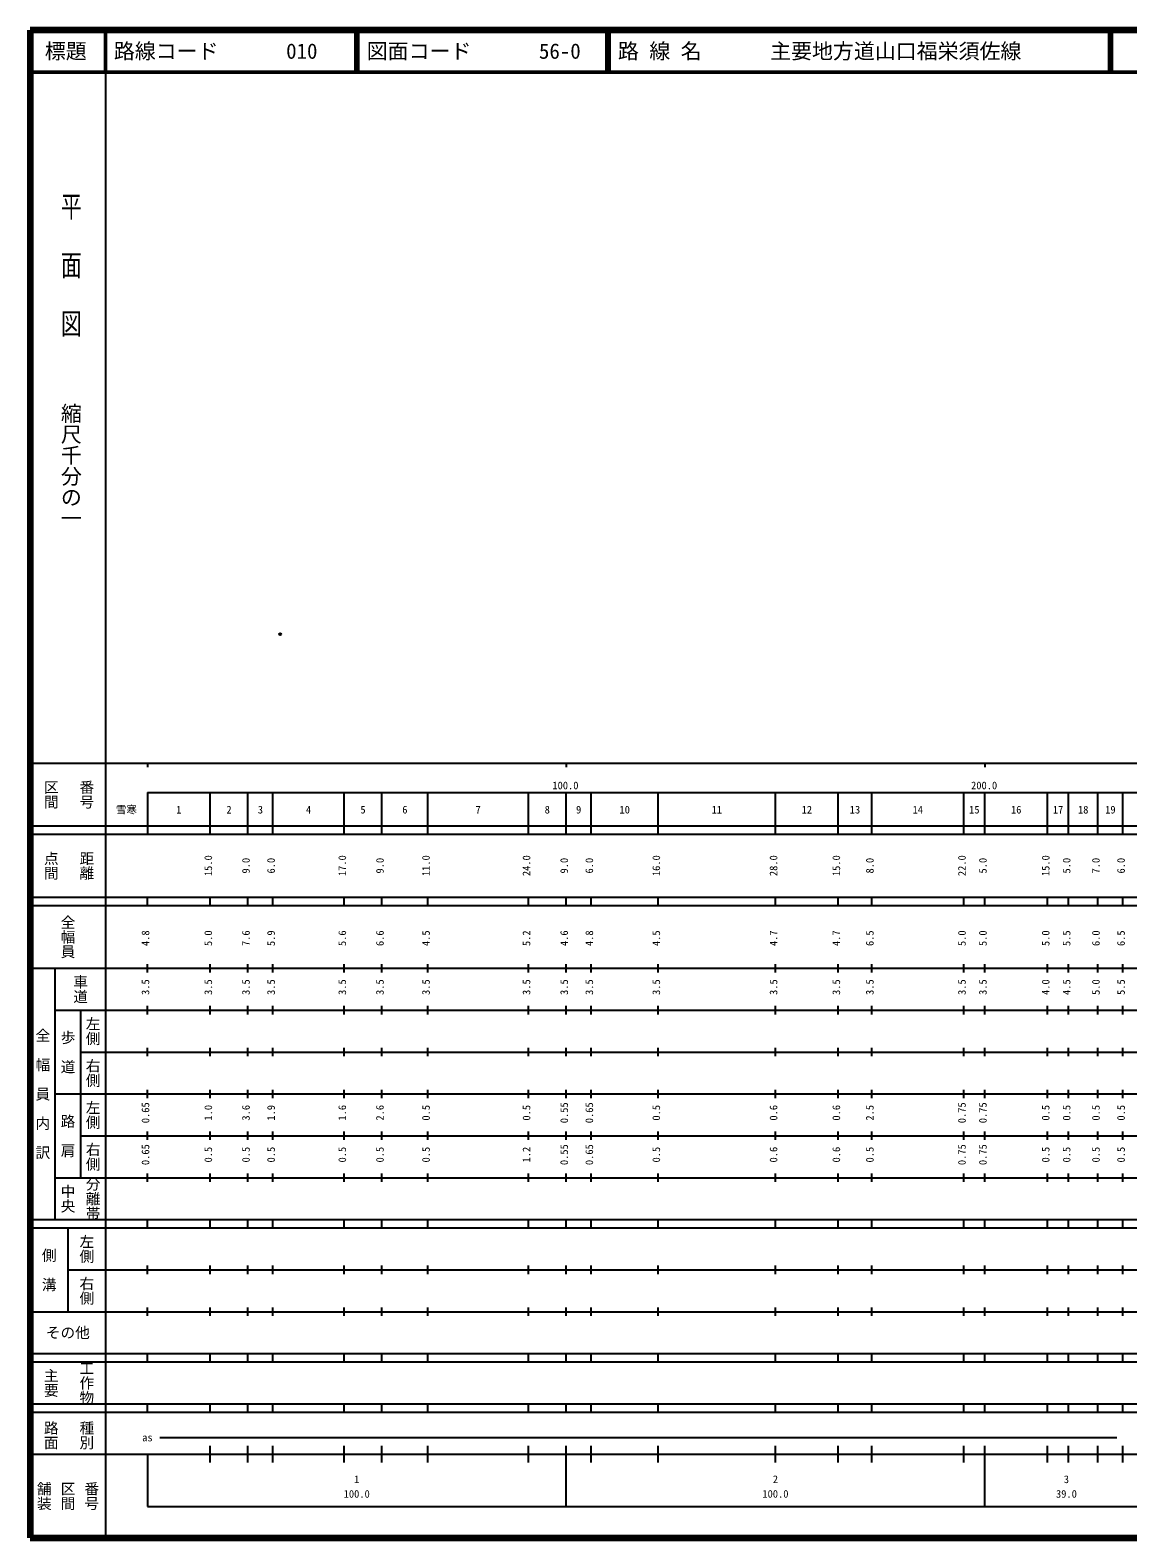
# Model space of a CAD drawing. Units: millimetres on the paper. Extents: x 40 to 680, y 20 to 380.
# Drawn here: x 40 to 302.2, y 20 to 380 of the extents above; entities that cross this region are included whole.
import ezdxf
from ezdxf.enums import TextEntityAlignment as Align

# ---------------------------------------------------------------- set-up
doc = ezdxf.new("R2010")
doc.units = ezdxf.units.MM
doc.header["$PDMODE"] = 32
doc.header["$PDSIZE"] = 0.5
doc.layers.add('M-OTRS', color=6, linetype='Continuous')
doc.layers.add('M-TTL-TXT', color=7, linetype='Continuous')
for name, color, linetype, lineweight in [('M-TTL', 2, 'Continuous', 140), ('M-TTL-BAND', 7, 'Continuous', 25), ('M-TTL-LINE', 7, 'Continuous', 50)]:
    doc.layers.add(name, color=color, linetype=linetype, lineweight=lineweight)
doc.styles.add('@ＭＳ ゴシック', font='')
doc.styles.add('ＭＳ ゴシック', font='')
doc.styles.get('@ＭＳ ゴシック').set_extended_font_data('@MS Gothic')
doc.styles.get('ＭＳ ゴシック').set_extended_font_data('MS Gothic')

msp = doc.modelspace()

# ---------------------------------------------------------------- linework, layer by layer
at = {"layer": 'M-OTRS'}
msp.add_point((99.728, 235.792), dxfattribs=at)
at = {"layer": 'M-TTL'}
for p, q in [((40, 380), (40, 20)), ((680, 380), (40, 380)), ((40, 20), (680, 20))]:
    msp.add_line(p, q, dxfattribs=at)
at = {"layer": 'M-TTL-BAND'}
for p, q in [((58, 370), (58, 20)), ((40, 205), (579, 205)), ((68, 205), (68, 204)), ((168, 205), (168, 204)), ((268, 205), (268, 204)), ((68, 198), (579, 198)), ((68, 198), (68, 188)), ((83, 188), (83, 198)), ((92, 188), (92, 198)), ((98, 188), (98, 198)), ((115, 188), (115, 198)), ((124, 188), (124, 198)), ((135, 188), (135, 198)), ((159, 188), (159, 198)), ((168, 188), (168, 198)), ((174, 188), (174, 198)), ((190, 188), (190, 198)), ((218, 188), (218, 198)), ((233, 188), (233, 198)), ((241, 188), (241, 198)), ((263, 188), (263, 198)), ((268, 188), (268, 198)), ((283, 188), (283, 198)), ((288, 188), (288, 198)), ((295, 188), (295, 198)), ((301, 188), (301, 198)), ((40, 190), (579, 190)), ((40, 188), (579, 188)), ((40, 173), (579, 173)), ((68, 171), (68, 173)), ((83, 171), (83, 173)), ((92, 171), (92, 173)), ((98, 171), (98, 173)), ((115, 171), (115, 173)), ((124, 171), (124, 173)), ((135, 171), (135, 173)), ((159, 171), (159, 173)), ((168, 171), (168, 173)), ((174, 171), (174, 173)), ((190, 171), (190, 173)), ((218, 171), (218, 173)), ((233, 171), (233, 173)), ((241, 171), (241, 173)), ((263, 171), (263, 173)), ((268, 171), (268, 173)), ((283, 171), (283, 173)), ((288, 171), (288, 173)), ((295, 171), (295, 173)), ((301, 171), (301, 173)), ((40, 171), (579, 171)), ((40, 156), (579, 156)), ((46, 96), (46, 156)), ((68, 155), (68, 157)), ((83, 155), (83, 157)), ((92, 155), (92, 157)), ((98, 155), (98, 157)), ((115, 155), (115, 157)), ((124, 155), (124, 157)), ((135, 155), (135, 157)), ((159, 155), (159, 157)), ((168, 155), (168, 157)), ((174, 155), (174, 157)), ((190, 155), (190, 157)), ((218, 155), (218, 157)), ((233, 155), (233, 157)), ((241, 155), (241, 157)), ((263, 155), (263, 157)), ((268, 155), (268, 157)), ((283, 155), (283, 157)), ((288, 155), (288, 157)), ((295, 155), (295, 157)), ((301, 155), (301, 157)), ((46, 146), (579, 146)), ((52, 146), (52, 106)), ((68, 145), (68, 147)), ((83, 145), (83, 147)), ((92, 145), (92, 147)), ((98, 145), (98, 147)), ((115, 145), (115, 147)), ((124, 145), (124, 147)), ((135, 145), (135, 147)), ((159, 145), (159, 147)), ((168, 145), (168, 147)), ((174, 145), (174, 147)), ((190, 145), (190, 147)), ((218, 145), (218, 147)), ((233, 145), (233, 147)), ((241, 145), (241, 147)), ((263, 145), (263, 147)), ((268, 145), (268, 147)), ((283, 145), (283, 147)), ((288, 145), (288, 147)), ((295, 145), (295, 147)), ((301, 145), (301, 147)), ((68, 135), (68, 137)), ((83, 135), (83, 137)), ((92, 135), (92, 137)), ((98, 135), (98, 137)), ((115, 135), (115, 137)), ((124, 135), (124, 137)), ((135, 135), (135, 137)), ((159, 135), (159, 137)), ((168, 135), (168, 137)), ((174, 135), (174, 137)), ((190, 135), (190, 137)), ((218, 135), (218, 137)), ((233, 135), (233, 137)), ((241, 135), (241, 137)), ((263, 135), (263, 137)), ((268, 135), (268, 137)), ((283, 135), (283, 137)), ((288, 135), (288, 137)), ((295, 135), (295, 137)), ((301, 135), (301, 137)), ((52, 136), (579, 136)), ((46, 126), (579, 126)), ((68, 125), (68, 127)), ((83, 125), (83, 127)), ((92, 125), (92, 127)), ((98, 125), (98, 127)), ((115, 125), (115, 127)), ((124, 125), (124, 127)), ((135, 125), (135, 127)), ((159, 125), (159, 127)), ((168, 125), (168, 127)), ((174, 125), (174, 127)), ((190, 125), (190, 127)), ((218, 125), (218, 127)), ((233, 125), (233, 127)), ((241, 125), (241, 127)), ((263, 125), (263, 127)), ((268, 125), (268, 127)), ((283, 125), (283, 127)), ((288, 125), (288, 127)), ((295, 125), (295, 127)), ((301, 125), (301, 127)), ((52, 116), (579, 116)), ((68, 115), (68, 117)), ((83, 115), (83, 117)), ((92, 115), (92, 117)), ((98, 115), (98, 117)), ((115, 115), (115, 117)), ((124, 115), (124, 117)), ((135, 115), (135, 117)), ((159, 115), (159, 117)), ((168, 115), (168, 117)), ((174, 115), (174, 117)), ((190, 115), (190, 117)), ((218, 115), (218, 117)), ((233, 115), (233, 117)), ((241, 115), (241, 117)), ((263, 115), (263, 117)), ((268, 115), (268, 117)), ((283, 115), (283, 117)), ((288, 115), (288, 117)), ((295, 115), (295, 117)), ((301, 115), (301, 117)), ((46, 106), (579, 106)), ((68, 105), (68, 107)), ((83, 105), (83, 107)), ((92, 105), (92, 107)), ((98, 105), (98, 107)), ((115, 105), (115, 107)), ((124, 105), (124, 107)), ((135, 105), (135, 107)), ((159, 105), (159, 107)), ((168, 105), (168, 107)), ((174, 105), (174, 107)), ((190, 105), (190, 107)), ((218, 105), (218, 107)), ((233, 105), (233, 107)), ((241, 105), (241, 107)), ((263, 105), (263, 107)), ((268, 105), (268, 107)), ((283, 105), (283, 107)), ((288, 105), (288, 107)), ((295, 105), (295, 107)), ((301, 105), (301, 107)), ((40, 96), (579, 96)), ((40, 94), (579, 94)), ((49, 94), (49, 74)), ((68, 94), (68, 96)), ((83, 94), (83, 96)), ((92, 94), (92, 96)), ((98, 94), (98, 96)), ((115, 94), (115, 96)), ((124, 94), (124, 96)), ((135, 94), (135, 96)), ((159, 94), (159, 96)), ((168, 94), (168, 96)), ((174, 94), (174, 96)), ((190, 94), (190, 96)), ((218, 94), (218, 96)), ((233, 94), (233, 96)), ((241, 94), (241, 96)), ((263, 94), (263, 96)), ((268, 94), (268, 96)), ((283, 94), (283, 96)), ((288, 94), (288, 96)), ((295, 94), (295, 96)), ((301, 94), (301, 96)), ((49, 84), (579, 84)), ((68, 83), (68, 85)), ((83, 83), (83, 85)), ((92, 83), (92, 85)), ((98, 83), (98, 85)), ((115, 83), (115, 85)), ((124, 83), (124, 85)), ((135, 83), (135, 85)), ((159, 83), (159, 85)), ((168, 83), (168, 85)), ((174, 83), (174, 85)), ((190, 83), (190, 85)), ((218, 83), (218, 85)), ((233, 83), (233, 85)), ((241, 83), (241, 85)), ((263, 83), (263, 85)), ((268, 83), (268, 85)), ((283, 83), (283, 85)), ((288, 83), (288, 85)), ((295, 83), (295, 85)), ((301, 83), (301, 85)), ((40, 74), (579, 74)), ((68, 73), (68, 75)), ((83, 73), (83, 75)), ((92, 73), (92, 75)), ((98, 73), (98, 75)), ((115, 73), (115, 75)), ((124, 73), (124, 75)), ((135, 73), (135, 75)), ((159, 73), (159, 75)), ((168, 73), (168, 75)), ((174, 73), (174, 75)), ((190, 73), (190, 75)), ((218, 73), (218, 75)), ((233, 73), (233, 75)), ((241, 73), (241, 75)), ((263, 73), (263, 75)), ((268, 73), (268, 75)), ((283, 73), (283, 75)), ((288, 73), (288, 75)), ((295, 73), (295, 75)), ((301, 73), (301, 75)), ((40, 64), (579, 64)), ((40, 62), (579, 62)), ((68, 62), (68, 64)), ((83, 62), (83, 64)), ((92, 62), (92, 64)), ((98, 62), (98, 64)), ((115, 62), (115, 64)), ((124, 62), (124, 64)), ((135, 62), (135, 64)), ((159, 62), (159, 64)), ((168, 62), (168, 64)), ((174, 62), (174, 64)), ((190, 62), (190, 64)), ((218, 62), (218, 64)), ((233, 62), (233, 64)), ((241, 62), (241, 64)), ((263, 62), (263, 64)), ((268, 62), (268, 64)), ((283, 62), (283, 64)), ((288, 62), (288, 64)), ((295, 62), (295, 64)), ((301, 62), (301, 64)), ((40, 52), (579, 52)), ((68, 50), (68, 52)), ((83, 50), (83, 52)), ((92, 50), (92, 52)), ((98, 50), (98, 52)), ((115, 50), (115, 52)), ((124, 50), (124, 52)), ((135, 50), (135, 52)), ((159, 50), (159, 52)), ((168, 50), (168, 52)), ((174, 50), (174, 52)), ((190, 50), (190, 52)), ((218, 50), (218, 52)), ((233, 50), (233, 52)), ((241, 50), (241, 52)), ((263, 50), (263, 52)), ((268, 50), (268, 52)), ((283, 50), (283, 52)), ((288, 50), (288, 52)), ((295, 50), (295, 52)), ((301, 50), (301, 52)), ((40, 50), (579, 50)), ((71, 44), (299.5, 44)), ((40, 40), (579, 40)), ((68, 40), (68, 27.5)), ((83, 38), (83, 42)), ((92, 38), (92, 42)), ((98, 38), (98, 42)), ((115, 38), (115, 42)), ((124, 38), (124, 42)), ((135, 38), (135, 42)), ((159, 38), (159, 42)), ((168, 27.5), (168, 42)), ((174, 38), (174, 42)), ((190, 38), (190, 42)), ((218, 38), (218, 42)), ((233, 38), (233, 42)), ((241, 38), (241, 42)), ((263, 38), (263, 42)), ((268, 27.5), (268, 42)), ((283, 38), (283, 42)), ((288, 38), (288, 42)), ((295, 38), (295, 42)), ((301, 38), (301, 42)), ((68, 27.5), (579, 27.5))]:
    msp.add_line(p, q, dxfattribs=at)
at = {"layer": 'M-TTL-LINE'}
for p, q in [((58, 380), (58, 370)), ((117.75, 380), (117.75, 370)), ((118.25, 380), (118.25, 370)), ((177.75, 380), (177.75, 370)), ((178.25, 380), (178.25, 370)), ((297.75, 380), (297.75, 370)), ((298.25, 380), (298.25, 370)), ((40, 370), (680, 370))]:
    msp.add_line(p, q, dxfattribs=at)

# ---------------------------------------------------------------- texts
at = {"layer": 'M-TTL-BAND', "style": '@ＭＳ ゴシック', "width": 1.4}
msp.add_text('平  面  図', height=3.666, rotation=270, dxfattribs=at).set_placement((49.777, 306.475), align=Align.MIDDLE_RIGHT)
at = {"layer": 'M-TTL-BAND', "style": '@ＭＳ ゴシック'}
msp.add_text('縮尺千分の一', height=3.666, rotation=270, dxfattribs=at).set_placement((49.777, 261.03), align=Align.MIDDLE_RIGHT)
for s, p in [('区間', (45, 197.5)), ('番号', (53.5, 197.5)), ('点間', (45, 180.5)), ('距離', (53.5, 180.5)), ('全幅員', (49, 163.5)), ('車道', (52, 151)), ('左側', (55, 141)), ('全\u3000幅\u3000員\u3000内\u3000訳', (43, 126)), ('歩\u3000道', (49, 136)), ('右側', (55, 131)), ('左側', (55, 121)), ('路\u3000肩', (49, 116)), ('右側', (55, 111)), ('分離帯', (55, 101)), ('中央', (49, 101)), ('左側', (53.5, 89)), ('側\u3000溝', (44.5, 84)), ('右側', (53.5, 79)), ('工作物', (53.5, 57)), ('主要', (45, 57)), ('路面', (45, 44.5)), ('種別', (53.5, 44.5)), ('舗装', (43.333, 30)), ('区間', (49, 30)), ('番号', (54.667, 30))]:
    msp.add_text(s, height=2.566, rotation=270, dxfattribs=at).set_placement(p, align=Align.MIDDLE_CENTER)
at = {"layer": 'M-TTL-BAND', "style": 'ＭＳ ゴシック'}
for s, p in [('100.0', (167.844, 198.195)), ('200.0', (267.844, 198.195)), ('雪寒', (62.99, 192.405)), ('1', (75.5, 192.405)), ('2', (87.5, 192.405)), ('3', (95, 192.405)), ('4', (106.5, 192.405)), ('5', (119.5, 192.405)), ('6', (129.5, 192.405)), ('7', (147, 192.405)), ('8', (163.5, 192.405)), ('9', (171, 192.405)), ('10', (182, 192.405)), ('11', (204, 192.405)), ('12', (225.5, 192.405)), ('13', (237, 192.405)), ('14', (252, 192.405)), ('15', (265.5, 192.405)), ('16', (275.5, 192.405)), ('17', (285.5, 192.405)), ('18', (291.5, 192.405)), ('19', (298, 192.405)), ('as', (68, 42.5)), ('1', (118, 32.523)), ('2', (218, 32.523)), ('3', (287.5, 32.523)), ('100.0', (118, 29.033)), ('100.0', (218, 29.033)), ('39.0', (287.5, 29.033))]:
    msp.add_text(s, height=1.833, dxfattribs=at).set_placement(p, align=Align.BOTTOM_CENTER)
for s, p in [('15.0', (84, 180.5)), ('9.0', (93, 180.5)), ('6.0', (99, 180.5)), ('17.0', (116, 180.5)), ('9.0', (125, 180.5)), ('11.0', (136, 180.5)), ('24.0', (160, 180.5)), ('9.0', (169, 180.5)), ('6.0', (175, 180.5)), ('16.0', (191, 180.5)), ('28.0', (219, 180.5)), ('15.0', (234, 180.5)), ('8.0', (242, 180.5)), ('22.0', (264, 180.5)), ('5.0', (269, 180.5)), ('15.0', (284, 180.5)), ('5.0', (289, 180.5)), ('7.0', (296, 180.5)), ('6.0', (302, 180.5)), ('4.8', (69, 163.174)), ('5.0', (84, 163.174)), ('7.6', (93, 163.174)), ('5.9', (99, 163.174)), ('5.6', (116, 163.174)), ('6.6', (125, 163.174)), ('4.5', (136, 163.174)), ('5.2', (160, 163.174)), ('4.6', (169, 163.174)), ('4.8', (175, 163.174)), ('4.5', (191, 163.174)), ('4.7', (219, 163.174)), ('4.7', (234, 163.174)), ('6.5', (242, 163.174)), ('5.0', (264, 163.174)), ('5.0', (269, 163.174)), ('5.0', (284, 163.174)), ('5.5', (289, 163.174)), ('6.0', (296, 163.174)), ('6.5', (302, 163.174)), ('3.5', (69, 151.5)), ('3.5', (84, 151.5)), ('3.5', (93, 151.5)), ('3.5', (99, 151.5)), ('3.5', (116, 151.5)), ('3.5', (125, 151.5)), ('3.5', (136, 151.5)), ('3.5', (160, 151.5)), ('3.5', (169, 151.5)), ('3.5', (175, 151.5)), ('3.5', (191, 151.5)), ('3.5', (219, 151.5)), ('3.5', (234, 151.5)), ('3.5', (242, 151.5)), ('3.5', (264, 151.5)), ('3.5', (269, 151.5)), ('4.0', (284, 151.5)), ('4.5', (289, 151.5)), ('5.0', (296, 151.5)), ('5.5', (302, 151.5)), ('0.65', (69, 121.5)), ('1.0', (84, 121.5)), ('3.6', (93, 121.5)), ('1.9', (99, 121.5)), ('1.6', (116, 121.5)), ('2.6', (125, 121.5)), ('0.5', (136, 121.5)), ('0.5', (160, 121.5)), ('0.55', (169, 121.5)), ('0.65', (175, 121.5)), ('0.5', (191, 121.5)), ('0.6', (219, 121.5)), ('0.6', (234, 121.5)), ('2.5', (242, 121.5)), ('0.75', (264, 121.5)), ('0.75', (269, 121.5)), ('0.5', (284, 121.5)), ('0.5', (289, 121.5)), ('0.5', (296, 121.5)), ('0.5', (302, 121.5)), ('0.65', (69, 111.5)), ('0.5', (84, 111.5)), ('0.5', (93, 111.5)), ('0.5', (99, 111.5)), ('0.5', (116, 111.5)), ('0.5', (125, 111.5)), ('0.5', (136, 111.5)), ('1.2', (160, 111.5)), ('0.55', (169, 111.5)), ('0.65', (175, 111.5)), ('0.5', (191, 111.5)), ('0.6', (219, 111.5)), ('0.6', (234, 111.5)), ('0.5', (242, 111.5)), ('0.75', (264, 111.5)), ('0.75', (269, 111.5)), ('0.5', (284, 111.5)), ('0.5', (289, 111.5)), ('0.5', (296, 111.5)), ('0.5', (302, 111.5))]:
    msp.add_text(s, height=1.833, rotation=90, dxfattribs=at).set_placement(p, align=Align.BOTTOM_CENTER)
msp.add_text('その他', height=2.566, dxfattribs=at).set_placement((49, 69), align=Align.MIDDLE_CENTER)
at = {"layer": 'M-TTL-TXT', "style": 'ＭＳ ゴシック'}
msp.add_text('標題', height=3.666, dxfattribs=at).set_placement((48.5, 375), align=Align.MIDDLE_CENTER)
for s, p in [('路線コード', (60, 375)), ('010', (101.142, 375)), ('図面コード', (120.38, 375)), ('56-0', (161.521, 375)), ('路 線 名', (180.38, 375)), ('主要地方道山口福栄須佐線', (216.734, 375))]:
    msp.add_text(s, height=3.666, dxfattribs=at).set_placement(p, align=Align.MIDDLE_LEFT)

doc.saveas('drawing.dxf')
